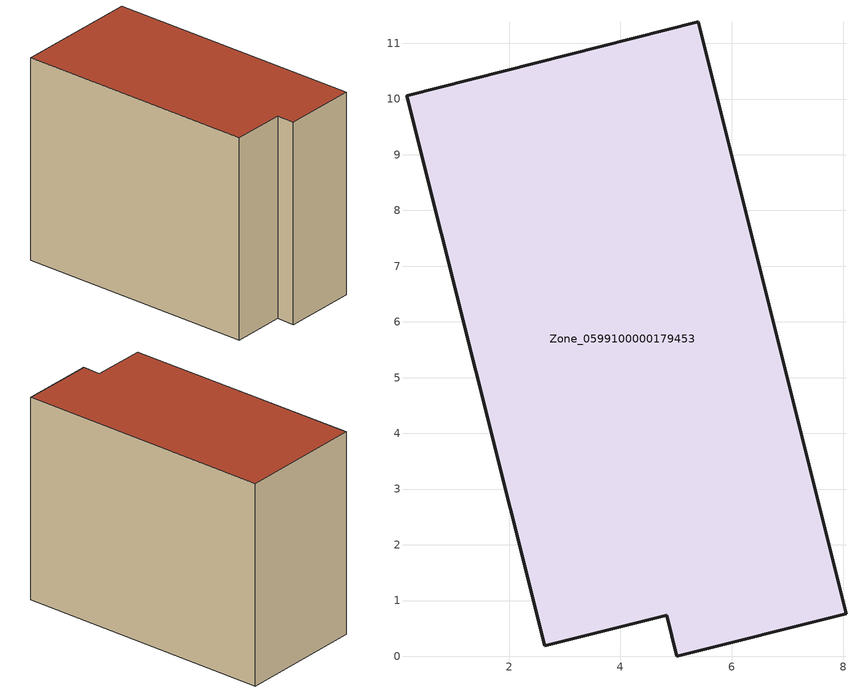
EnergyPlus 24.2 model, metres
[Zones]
Zone_0599100000179453
 floor ground (C_G): 2.64,0.19 0.16,10.06 5.39,11.39 8.05,0.76 5.01,0 4.83,0.74 z0
 wall outside (C_F): 5.39,11.39 0.16,10.06 2.64,0.19 4.83,0.74 5.01,0 8.05,0.76 5.39,11.39 z0:8.6
 roof outside (C_R): 8.05,0.76 5.39,11.39 0.16,10.06 2.64,0.19 4.83,0.74 5.01,0 z8.6
[BUILDING]
Pand.0599100000179453: North Axis=0; Terrain=City; Loads Convergence Tolerance Value=0.04; Temperature Convergence Tolerance Value=0.4; Solar Distribution=FullExterior; Maximum Number of Warmup Days=25; Minimum Number of Warmup Days=1
[Site:Location]
Rotterdam.The.Hague.AP_ZH_NLD Design_Conditions: Latitude=51.96; Longitude=4.45; Time Zone=1; Elevation=-4.5
[SITE:GROUNDTEMPERATURE:BUILDINGSURFACE]
18, 18, 18, 18, 18, 18, 18, 18, 18, 18, 18, 18
[MATERIAL] Thermal Absorptance=0.9; Solar Absorptance=0.7; Visible Absorptance=0.7
Name | Roughness | Thickness | Conductivity | Density | Specific Heat
G.TI.1975-1991 | MediumSmooth | 0.15 | 0.288461 | 540 | 1210
F.TI.1975-1991 | Rough | 0.3 | 0.230769 | 1920 | 840
R.TI.1975-1991 | MediumRough | 0.2 | 0.153846 | 1500 | 1000
[CONSTRUCTION]
C_G: G.TI.1975-1991
C_F: F.TI.1975-1991
C_R: R.TI.1975-1991
[ZONE]
Zone_0599100000179453: Type=1; Multiplier=1; Ceiling Height=Autocalculate; Volume=Autocalculate; Floor Area=autocalculate; Part of Total Floor Area=Yes
[ZONEINFILTRATION:DESIGNFLOWRATE]
Infil_Zone_0599100000179453: Zone or ZoneList or Space or SpaceList=Zone_0599100000179453; Schedule=AlwaysOn; Design Flow Rate Calculation Method=Flow/Area; Flow Rate per Floor Area=0.003; Constant Term Coefficient=1; Temperature Term Coefficient=0; Velocity Term Coefficient=0; Velocity Squared Term Coefficient=0
[HVACTEMPLATE:ZONE:IDEALLOADSAIRSYSTEM]
Zone_0599100000179453: Maximum Heating Supply Air Temperature=50; Minimum Cooling Supply Air Temperature=13; Maximum Heating Supply Air Humidity Ratio=0.0156; Minimum Cooling Supply Air Humidity Ratio=0.0077; Heating Limit=NoLimit; Cooling Limit=NoLimit; Dehumidification Control Type=ConstantSensibleHeatRatio; Cooling Sensible Heat Ratio=0.7; Dehumidification Setpoint=60; Humidification Control Type=None; Humidification Setpoint=30; Outdoor Air Method=None; Outdoor Air Flow Rate per Person=0.00944; Outdoor Air Flow Rate per Zone Floor Area=0; Outdoor Air Flow Rate per Zone=0; Demand Controlled Ventilation Type=None; Outdoor Air Economizer Type=NoEconomizer; Heat Recovery Type=None; Sensible Heat Recovery Effectiveness=0.7; Latent Heat Recovery Effectiveness=0.65
[ZONECONTROL:THERMOSTAT]
ThermostatControl_Zone_0599100000179453: Zone or ZoneList=Zone_0599100000179453; Control Type Schedule=DualSetpointControlType; Control 1=Thermostat_Zone_0599100000179453; Temperature Difference Between Cutout And Setpoint=0
[THERMOSTATSETPOINT:DUALSETPOINT]
Thermostat_Zone_0599100000179453: Heating Setpoint Temperature Schedule=HeatingSetpoint_Zone_0599100000179453; Cooling Setpoint Temperature Schedule=CoolingSetpoint_Zone_0599100000179453
[SCHEDULE:COMPACT]
HeatingSetpoint_Zone_0599100000179453: Through: 12/31, For: AllDays, Until: 24:00, 21
CoolingSetpoint_Zone_0599100000179453: Through: 12/31, For: AllDays, Until: 24:00, 24
DualSetpointControlType: Through: 12/31, For: AllDays, Until: 24:00, 4
AlwaysOn: Through: 12/31, For: AllDays, Until: 24:00, 1
